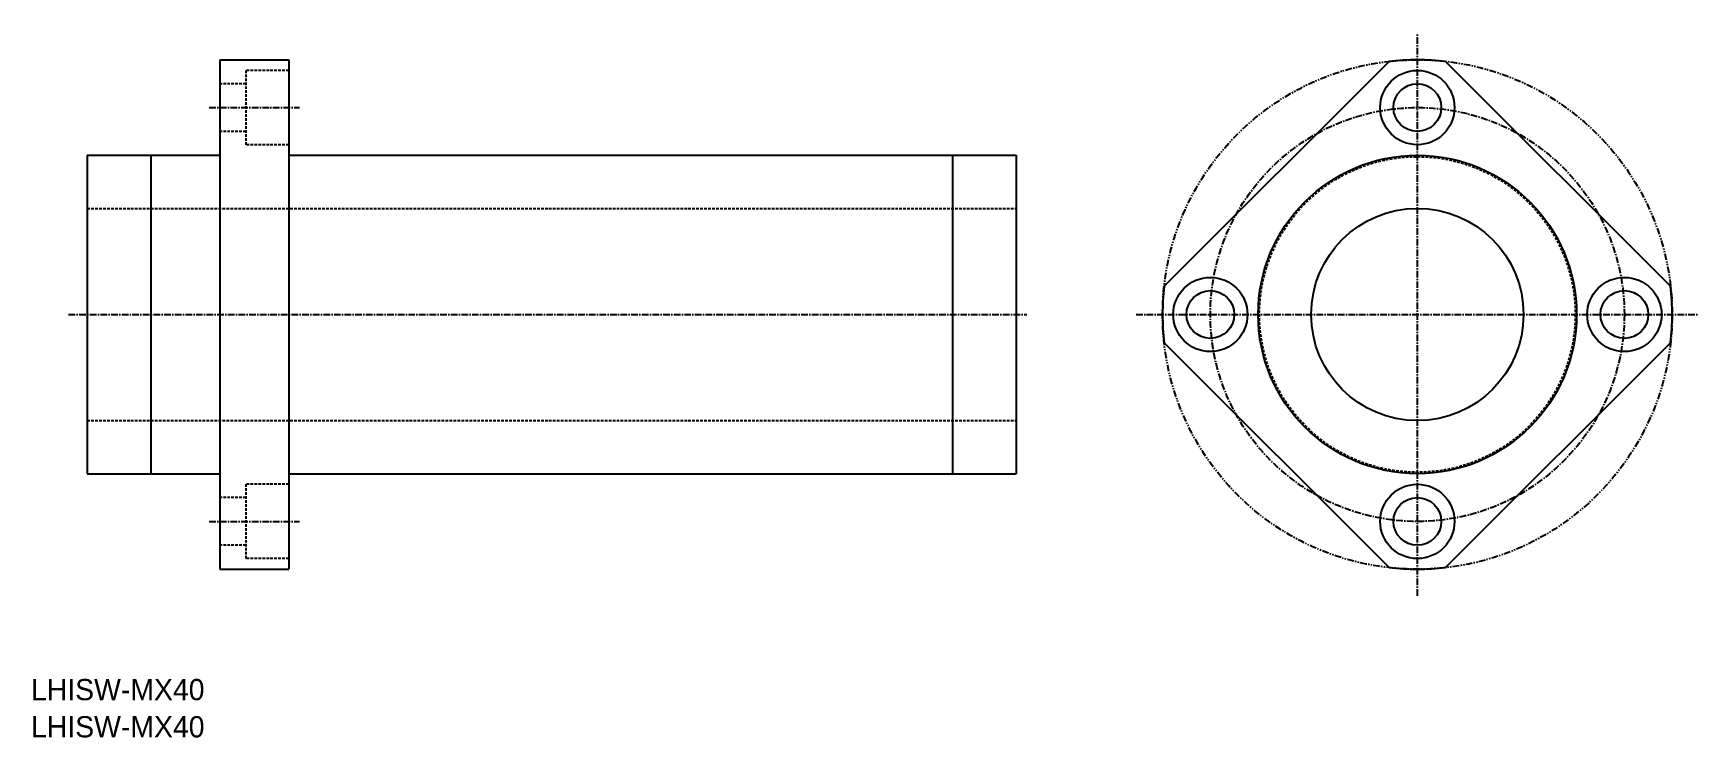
# Model space of a CAD drawing. Extents: x 352 to 666, y -269 to -136.
import ezdxf

# ---------------------------------------------------------------- set-up
doc = ezdxf.new("R2010")
doc.units = 0
for name, pattern in [('CENTER', [2, 1.25, -0.25, 0.25, -0.25]), ('DASHED', [0.75, 0.5, -0.25]), ('PHANTOM', [2.5, 1.25, -0.25, 0.25, -0.25, 0.25, -0.25])]:
    doc.linetypes.add(name, pattern=pattern)
doc.layers.get('0').update_dxf_attribs({"linetype": 'CONTINUOUS'})
doc.layers.add('CENTER', color=1, linetype='CENTER')

msp = doc.modelspace()

# ---------------------------------------------------------------- linework, layer by layer
at = {"color": 7, "linetype": 'CONTINUOUS'}
for p, q in [((387.29, -140.83), (400.29, -140.83)), ((387.29, -140.83), (387.29, -236.83)), ((400.29, -140.83), (400.29, -236.83)), ((607.56, -141.13), (565.19, -183.5)), ((618.22, -141.13), (660.59, -183.5)), ((362.29, -158.83), (387.29, -158.83)), ((362.29, -158.83), (362.29, -218.83)), ((374.29, -158.83), (374.29, -218.83)), ((400.29, -158.83), (537.29, -158.83)), ((525.29, -158.83), (525.29, -218.83)), ((537.29, -158.83), (537.29, -218.83)), ((565.19, -194.16), (607.56, -236.54)), ((660.59, -194.16), (618.22, -236.54)), ((362.29, -218.83), (387.29, -218.83)), ((400.29, -218.83), (537.29, -218.83)), ((387.29, -236.83), (400.29, -236.83))]:
    msp.add_line(p, q, dxfattribs=at)
at = {"color": 3, "linetype": 'DASHED'}
for p, q in [((392.19, -142.83), (392.19, -156.83)), ((400.29, -142.83), (392.19, -142.83)), ((392.19, -145.33), (387.29, -145.33)), ((392.19, -154.33), (387.29, -154.33)), ((400.29, -156.83), (392.19, -156.83)), ((362.29, -168.83), (537.29, -168.83)), ((362.29, -208.83), (537.29, -208.83)), ((392.19, -220.83), (392.19, -234.83)), ((400.29, -220.83), (392.19, -220.83)), ((392.19, -223.33), (387.29, -223.33)), ((392.19, -232.33), (387.29, -232.33)), ((400.29, -234.83), (392.19, -234.83))]:
    msp.add_line(p, q, dxfattribs=at)
at = {"color": 3, "linetype": 'PHANTOM'}
msp.add_circle((612.89, -188.83), 48, dxfattribs=at)
at = {"color": 7, "linetype": 'CONTINUOUS'}
for centre, radius in [((612.89, -149.83), 7), ((612.89, -149.83), 4.5), ((612.89, -188.83), 30), ((612.89, -188.83), 20), ((573.89, -188.83), 7), ((651.89, -188.83), 7), ((573.89, -188.83), 4.5), ((651.89, -188.83), 4.5), ((612.89, -227.83), 7), ((612.89, -227.83), 4.5)]:
    msp.add_circle(centre, radius, dxfattribs=at)
at = {"color": 3, "linetype": 'DASHED'}
msp.add_circle((612.89, -188.83), 29.75, dxfattribs=at)
at = {"color": 7, "linetype": 'CONTINUOUS'}
for start, end in [(83.6248, 96.3752), (173.6248, 186.3752), (353.6248, 6.3752), (263.6248, 276.3752)]:
    msp.add_arc((612.89, -188.83), 48, start, end, dxfattribs=at)
at = {"layer": 'CENTER', "color": 1, "linetype": 'CENTER'}
for p, q in [((612.89, -241.83), (612.89, -135.83)), ((385.29, -149.83), (402.29, -149.83)), ((358.79, -188.83), (539.29, -188.83)), ((559.89, -188.83), (665.89, -188.83)), ((385.29, -227.83), (402.29, -227.83))]:
    msp.add_line(p, q, dxfattribs=at)
msp.add_circle((612.89, -188.83), 39, dxfattribs=at)

# ---------------------------------------------------------------- texts
at = {"color": 7, "linetype": 'CONTINUOUS'}
for p in [(351.7, -261.52), (351.7, -268.53)]:
    msp.add_text('LHISW-MX40', height=4, dxfattribs=at).set_placement(p)

doc.saveas('drawing.dxf')
